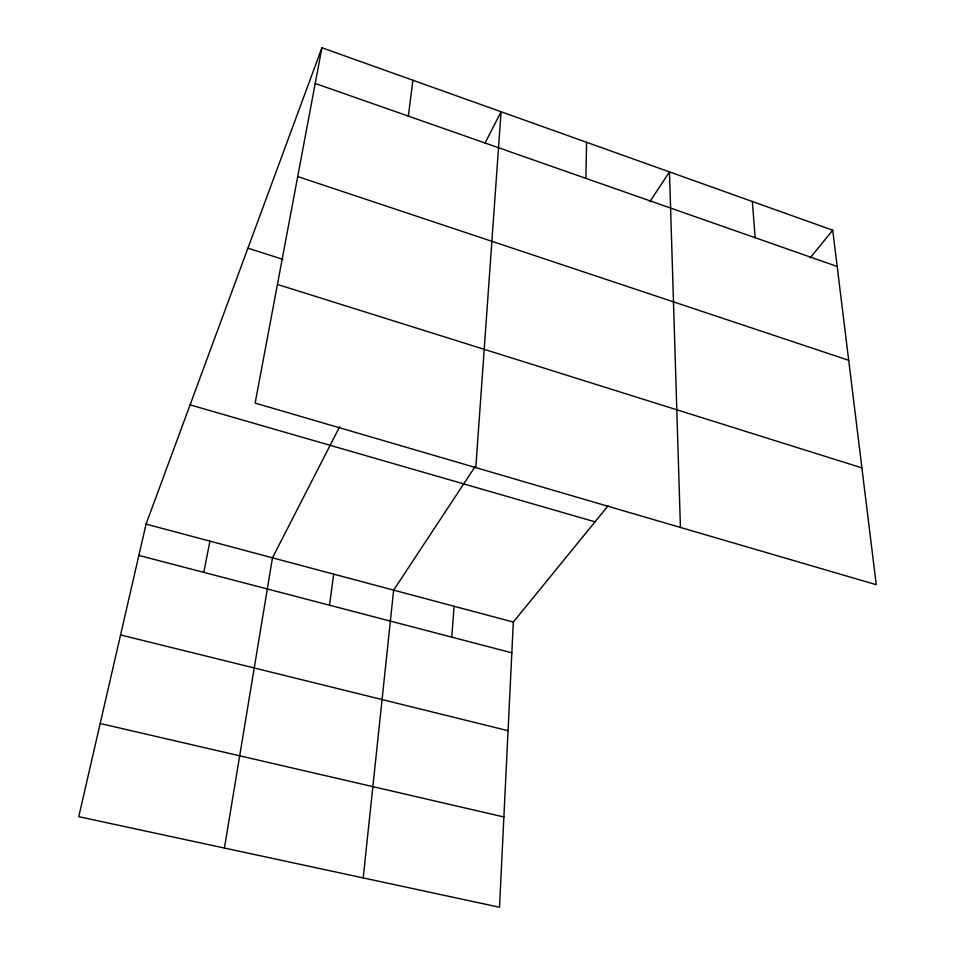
<?xml version="1.0" encoding="UTF-8"?>
<svg xmlns="http://www.w3.org/2000/svg" width="955" height="955" viewBox="0 0 955 955"><rect width="100%" height="100%" fill="white"/><g stroke="black" fill="none" stroke-linecap="round" stroke-linejoin="round"><path stroke-width="1.43" d="M585.904 178.37L586.561 142.283M608.108 505.768L513.324 622.063L499.513 907.25L78.752 816.692L146.067 524.104L321.919 47.75L832.724 230.215L876.248 584.699L255.14 403.094L321.919 47.75M475.805 467.616L501.077 111.747L484.913 143.298M451.751 637.14L454.114 606.27M363.198 877.92L393.639 590.142L475.196 466.482M408.334 116.116L412.906 80.256M329.499 605.207L333.701 574.146M224.413 848.04L272.473 557.827L339.622 426.801M203.785 572.379L209.945 541.139M649.866 201.648L669.479 171.9L680.426 527.447M810.162 257.886L832.724 230.215M100.191 723.508L503.882 816.967M120.569 634.944L508.06 730.694M138.857 555.416L511.832 652.826M146.067 524.104L513.324 622.063M190.081 404.86L595.013 521.836M277.439 284.435L861.899 467.878M247.918 248.204L282.931 259.354M297.709 176.544L848.697 360.31M315.21 83.455L837.177 266.469M752.349 201.505L755.178 237.723"/></g></svg>
